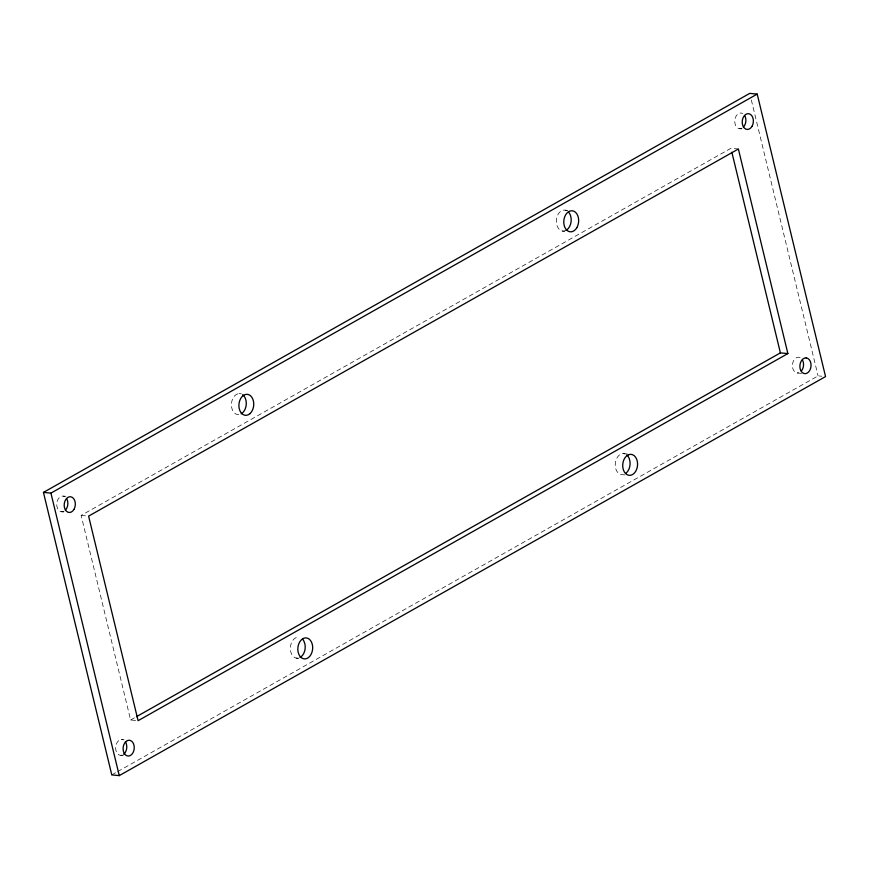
<?xml version="1.0" encoding="UTF-8"?>
<svg xmlns="http://www.w3.org/2000/svg" width="869" height="869" viewBox="0 0 869 869"><rect width="100%" height="100%" fill="white"/><g stroke="black" fill="none" stroke-linecap="round" stroke-linejoin="round"><path stroke-width="0.65" stroke-dasharray="4.34 3.26" d="M135.597 720.455L130.622 719.988L81.132 515.426L730.905 148.317L738.378 149.012M130.622 719.988L135.347 717.316M111.797 774.909L116.522 772.248M117.695 771.574L818.077 375.886L821.813 376.234M739.204 128.677L741.691 128.905M565.241 210.168L567.729 210.396M562.254 231.024L564.752 231.263M797.242 372.964L802.228 373.431M238.932 393.614L241.43 393.853M623.051 453.607L628.037 454.074M624.768 474.898L622.28 474.659A10.547 7.408 -84.7 0 1 616.034 469.532L615.382 467.011A10.547 7.408 -84.7 0 1 619.282 455.095L621.118 454.009A10.547 7.408 -84.7 0 1 624.963 453.933M63.372 496.09L65.859 496.318M61.21 511.754L63.698 511.982M81.132 515.426L88.605 516.121M296.133 658.094L298.621 658.322M121.562 739.552L124.05 739.791M120.856 755.346L123.344 755.574M751.327 99.957L818.077 375.886M742.093 128.156A7.908 5.562 -84.7 0 1 734.75 120.824A7.908 5.562 -84.7 0 1 742.821 113.567M800.132 357.615A7.908 5.562 -84.7 0 0 798.72 357.213L797.264 357.344A7.908 5.562 -84.7 0 0 792.441 366.62L792.821 368.575A7.908 5.562 -84.7 0 0 798.709 372.834M122.301 755.074A7.908 5.562 -84.7 0 1 115.925 750.501A7.908 5.562 -84.7 0 1 118.727 740.627L120.107 739.834A7.908 5.562 -84.7 0 1 122.985 739.812M64.089 511.211A7.908 5.562 -84.7 0 1 56.713 503.944A7.908 5.562 -84.7 0 1 64.751 496.623M298.067 658.159A10.547 7.408 -84.7 0 1 291.473 653.89L290.659 651.468A10.547 7.408 -84.7 0 1 293.809 639.182L295.569 637.868A10.547 7.408 -84.7 0 1 299.425 637.292M238.769 414.632A10.547 7.408 -84.7 0 1 232.36 409.886L231.643 407.409A10.547 7.408 -84.7 0 1 240.854 393.82M566.099 230.339A10.547 7.408 -84.7 0 1 556.323 220.552A10.547 7.408 -84.7 0 1 567.077 210.885"/><path stroke-width="1.3" d="M241.191 413.796L242.505 412.938A10.547 7.408 -84.7 0 0 246.068 400.837L245.34 398.36A10.547 7.408 -84.7 0 0 242.647 394.732M43.45 492.419L749.73 93.385L757.203 94.091L825.55 376.581L119.27 775.615L111.797 774.909L43.45 492.419L50.923 493.114L757.203 94.091M136.52 716.653L780.395 352.879L787.868 353.574L738.378 149.012L88.605 516.121L138.095 720.683L787.868 353.574M731.861 152.249L780.395 352.879M50.923 493.114L119.27 775.615M744.983 116.066A7.908 5.562 -84.7 0 1 743.397 127.135M802.424 359.885A7.908 5.562 -84.7 0 1 801.381 371.03M125.397 741.844A7.908 5.562 -84.7 0 1 126.211 743.484L126.678 745.385A7.908 5.562 -84.7 0 1 123.68 754.27M66.924 499.099A7.908 5.562 -84.7 0 1 65.403 510.168M626.723 454.943A10.547 7.408 -84.7 0 1 629.297 458.745L629.949 461.265A10.547 7.408 -84.7 0 1 626.049 473.181M302.836 639.508A10.547 7.408 -84.7 0 1 304.074 641.496L304.889 643.907A10.547 7.408 -84.7 0 1 299.979 657.518M568.684 212.264A10.547 7.408 -84.7 0 1 566.099 230.339M303.042 638.563L301.282 639.877A10.547 7.408 -84.7 0 0 298.143 652.174L298.947 654.585A10.547 7.408 -84.7 0 0 308.365 657.637A10.547 7.408 -84.7 0 0 312.362 644.613L311.547 642.202A10.547 7.408 -84.7 0 0 303.042 638.563M249.979 413.633L248.176 414.828A10.547 7.408 -84.7 0 1 239.833 410.581L239.116 408.104A10.547 7.408 -84.7 0 1 243.559 395.341A10.547 7.408 -84.7 0 1 252.814 399.067L253.542 401.543A10.547 7.408 -84.7 0 1 249.979 413.633M628.591 454.715L626.755 455.801A10.547 7.408 -84.7 0 0 622.856 467.707L623.507 470.238A10.547 7.408 -84.7 0 0 632.632 474.507A10.547 7.408 -84.7 0 0 637.422 461.96L636.771 459.44A10.547 7.408 -84.7 0 0 628.591 454.715M127.58 740.529L126.201 741.322A7.908 5.562 -84.7 0 0 123.474 751.511A7.908 5.562 -84.7 0 0 130.252 755.563A7.908 5.562 -84.7 0 0 134.152 746.08L133.685 744.179A7.908 5.562 -84.7 0 0 127.58 740.529M806.193 357.909L804.737 358.039A7.908 5.562 -84.7 0 0 799.925 367.326L800.295 369.282A7.908 5.562 -84.7 0 0 809.886 370.172A7.908 5.562 -84.7 0 0 806.193 357.909M751.978 126.385A7.908 5.562 -84.7 0 0 748.915 113.73A7.908 5.562 -84.7 0 0 742.495 124.539A7.908 5.562 -84.7 0 0 751.978 126.385M73.963 509.408A7.908 5.562 -84.7 0 0 70.845 496.786A7.908 5.562 -84.7 0 0 64.48 507.659A7.908 5.562 -84.7 0 0 73.963 509.408M576.799 227.732A10.547 7.408 -84.7 0 0 572.714 210.863A10.547 7.408 -84.7 0 0 564.155 225.288A10.547 7.408 -84.7 0 0 576.799 227.732"/></g></svg>
